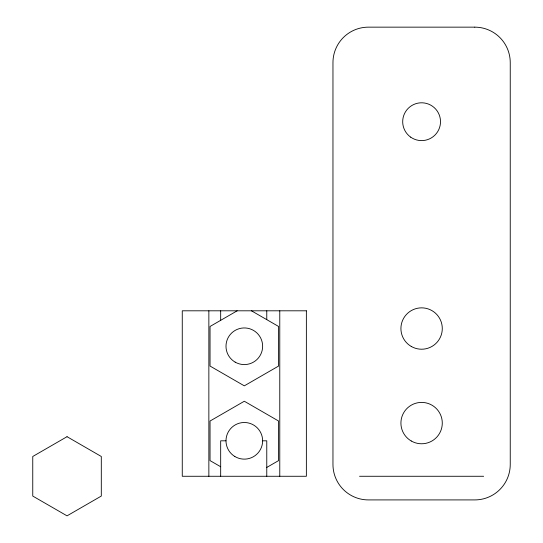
<?xml version="1.0" encoding="UTF-8"?>
<svg xmlns="http://www.w3.org/2000/svg" width="543" height="543" viewBox="0 0 543 543"><rect width="100%" height="100%" fill="white"/><g stroke="black" fill="none" stroke-linecap="round" stroke-linejoin="round"><path stroke-width="0.81" d="M237.182 310.806L210.039 326.472L210.039 366.05L244.316 385.842L278.593 366.05L278.593 326.472L251.457 310.806M266.769 467.428L278.593 460.607L278.593 421.029L244.316 401.236L210.039 421.029L210.039 460.607L220.675 466.742M225.997 440.814L220.675 440.814L220.675 476.272M262.636 440.814L266.769 440.814L266.769 476.272M359.554 476.272L483.65 476.272M279.774 310.806L279.774 476.272M266.769 310.806L266.769 319.651M220.675 310.806L220.675 320.336M208.858 310.806L208.858 476.272M67.033 436.694L32.756 456.487L32.756 496.064L67.033 515.85L101.303 496.064L101.303 456.487L67.033 436.694M474.786 27.15L368.419 27.15A35.458 35.458 0 0 0 332.961 62.608L332.961 464.455A35.458 35.458 0 0 0 368.419 499.913L474.786 499.913A35.458 35.458 0 0 0 510.244 464.455L510.244 62.608A35.458 35.458 0 0 0 474.786 27.15M306.367 310.806L182.265 310.806L182.265 476.272L306.367 476.272L306.367 310.806M234.834 456.493A18.319 18.319 0 0 0 262.629 441.188A18.319 18.319 0 0 0 235.479 424.769A18.319 18.319 0 0 0 234.834 456.493M235.16 362.127A18.319 18.319 0 0 0 262.636 346.264A18.319 18.319 0 0 0 235.16 330.395A18.319 18.319 0 0 0 235.16 362.127M410.712 137.162A18.91 18.91 0 0 0 440.434 123.404A18.91 18.91 0 0 0 413.657 104.541A18.91 18.91 0 0 0 410.712 137.162M411.261 346.448A20.682 20.682 0 0 0 442.287 328.535A20.682 20.682 0 0 0 411.261 310.623A20.682 20.682 0 0 0 411.261 346.448M411.261 440.997A20.682 20.682 0 0 0 442.287 423.085A20.682 20.682 0 0 0 411.261 405.173A20.682 20.682 0 0 0 411.261 440.997"/></g></svg>
